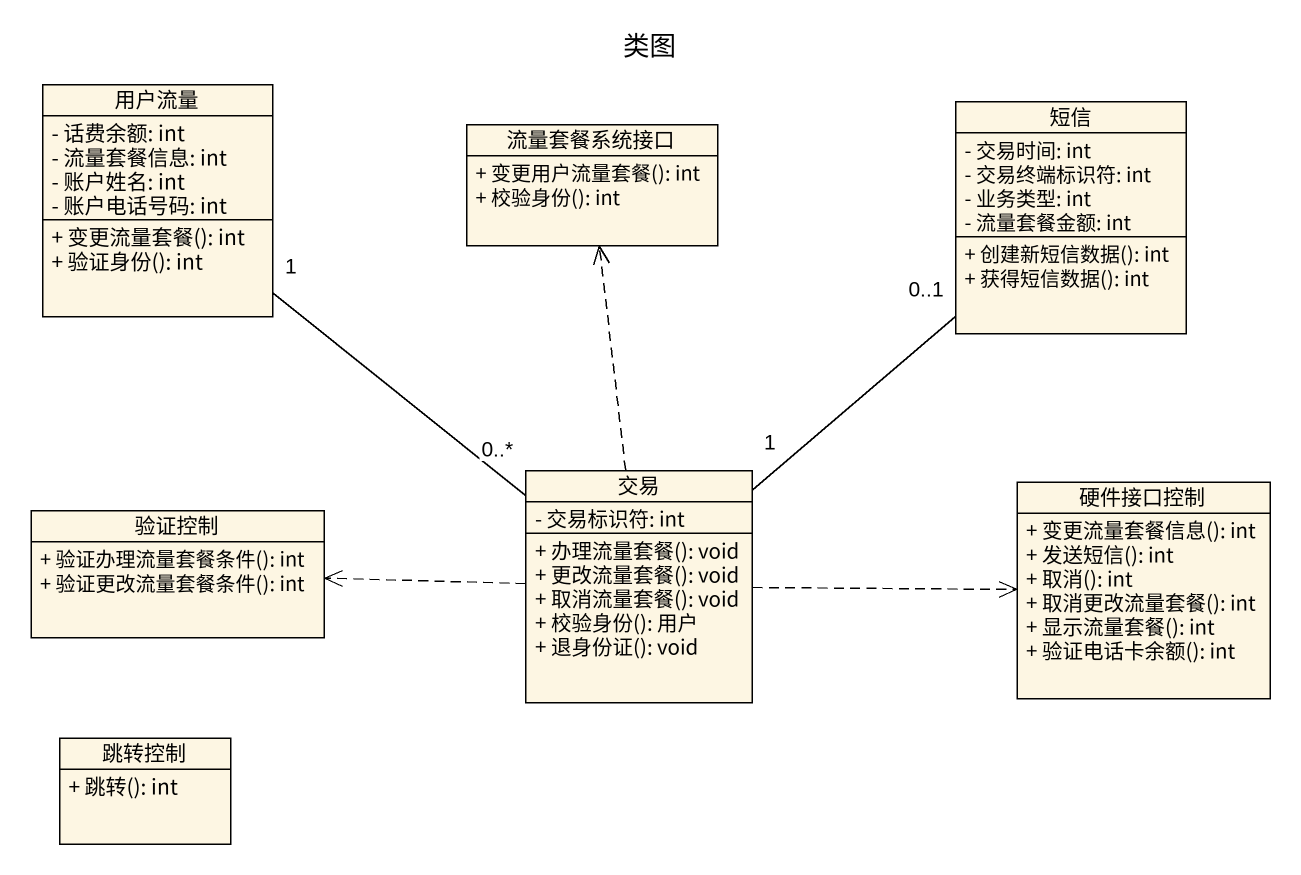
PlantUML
@startuml
title 类图
hide circle
hide empty members
skinparam classAttributeIconSize 0
class 用户流量 {
  - 话费余额: int
  - 流量套餐信息: int
  - 账户姓名: int
  - 账户电话号码: int
  + 变更流量套餐(): int
  + 验证身份(): int
}
class 流量套餐系统接口 {
  + 变更用户流量套餐(): int
  + 校验身份(): int
}
class 短信 {
  - 交易时间: int
  - 交易终端标识符: int
  - 业务类型: int
  - 流量套餐金额: int
  + 创建新短信数据(): int
  + 获得短信数据(): int
}
class 交易 {
  - 交易标识符: int
  + 办理流量套餐(): void
  + 更改流量套餐(): void
  + 取消流量套餐(): void
  + 校验身份(): 用户
  + 退身份证(): void
}
class 硬件接口控制 {
  + 变更流量套餐信息(): int
  + 发送短信(): int
  + 取消(): int
  + 取消更改流量套餐(): int
  + 显示流量套餐(): int
  + 验证电话卡余额(): int
}
class 验证控制 {
  + 验证办理流量套餐条件(): int
  + 验证更改流量套餐条件(): int
}
class 跳转控制 {
  + 跳转(): int
}
交易 "0..*" -up- "1" 用户流量
交易 .up.> 流量套餐系统接口
交易 "1" -up- "0..1" 短信
交易 .right.> 硬件接口控制
交易 .left.> 验证控制
@enduml
